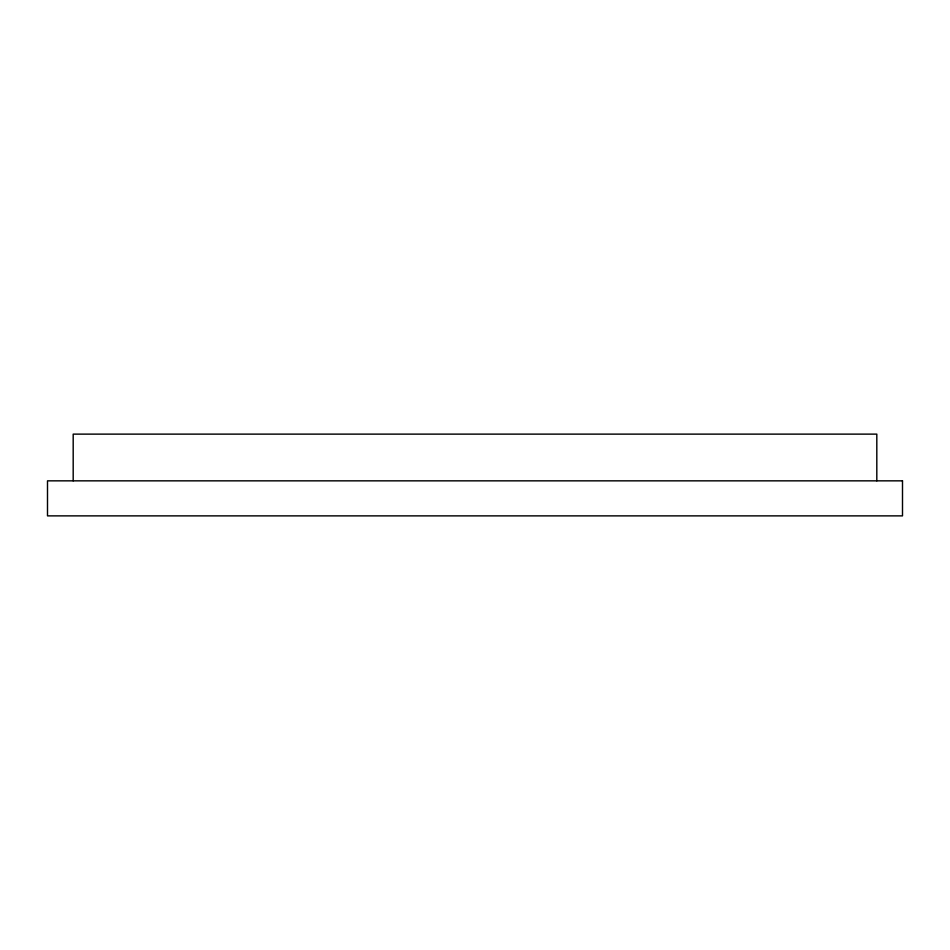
<?xml version="1.0" encoding="UTF-8"?>
<svg xmlns="http://www.w3.org/2000/svg" width="950" height="950" viewBox="0 0 950 950"><rect width="100%" height="100%" fill="white"/><g stroke="black" fill="none" stroke-linecap="round" stroke-linejoin="round"><path stroke-width="1.43" d="M876.814 480.843L876.814 434.126L73.186 434.126L73.186 480.843M902.5 480.843L47.5 480.843L47.5 515.874L902.5 515.874L902.5 480.843"/></g></svg>
